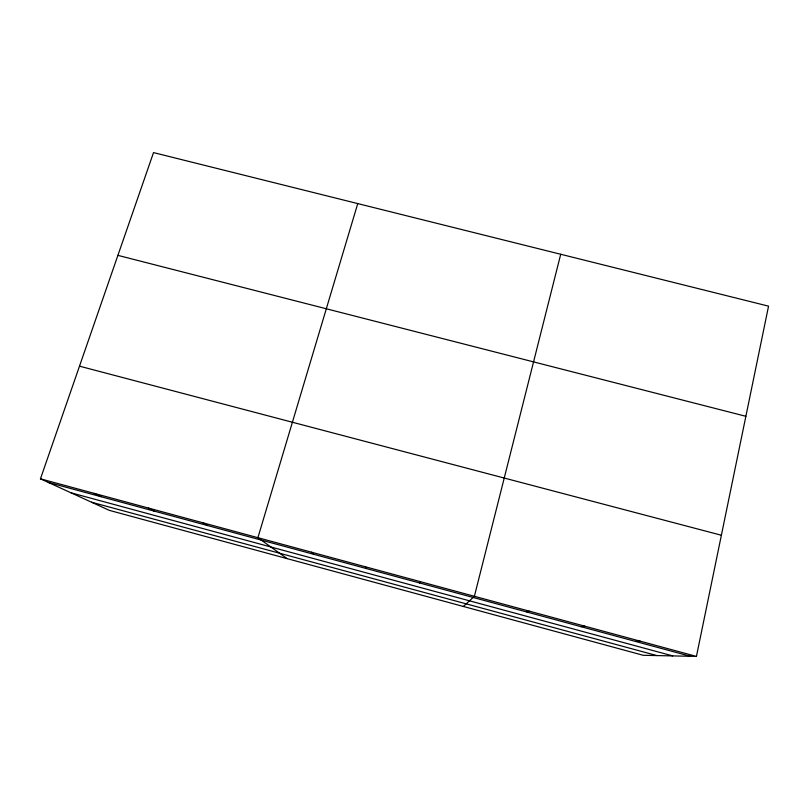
<?xml version="1.0" encoding="UTF-8"?>
<svg xmlns="http://www.w3.org/2000/svg" width="809" height="809" viewBox="0 0 809 809"><rect width="100%" height="100%" fill="white"/><g stroke="black" fill="none" stroke-linecap="round" stroke-linejoin="round"><path stroke-width="1.21" d="M419.669 582.986L419.76 581.499M696.438 656.402L768.55 306.156L153.518 152.598L40.45 478.827L109.326 510.358L643.216 655.29L696.438 656.402L40.45 478.827M560.718 254.269L474.387 596.294L463.345 606.457M357.75 203.595L257.899 537.692L287.144 558.625M526.922 612.029L529.379 611.179M581.044 626.682L584.705 626.156M635.51 641.436L640.394 641.234M117.902 255.361L745.878 416.301M79.494 366.164L721.385 535.245M48.318 482.427L690.32 656.271M70.97 492.802L672.754 655.907M91.569 502.227L656.868 655.573M94.289 493.399L101.054 496.706M148.482 508.072L154.114 511.076M203.019 522.836L207.519 525.537M311.516 552.203L313.73 554.296M365.466 566.806L366.538 568.596"/></g></svg>
